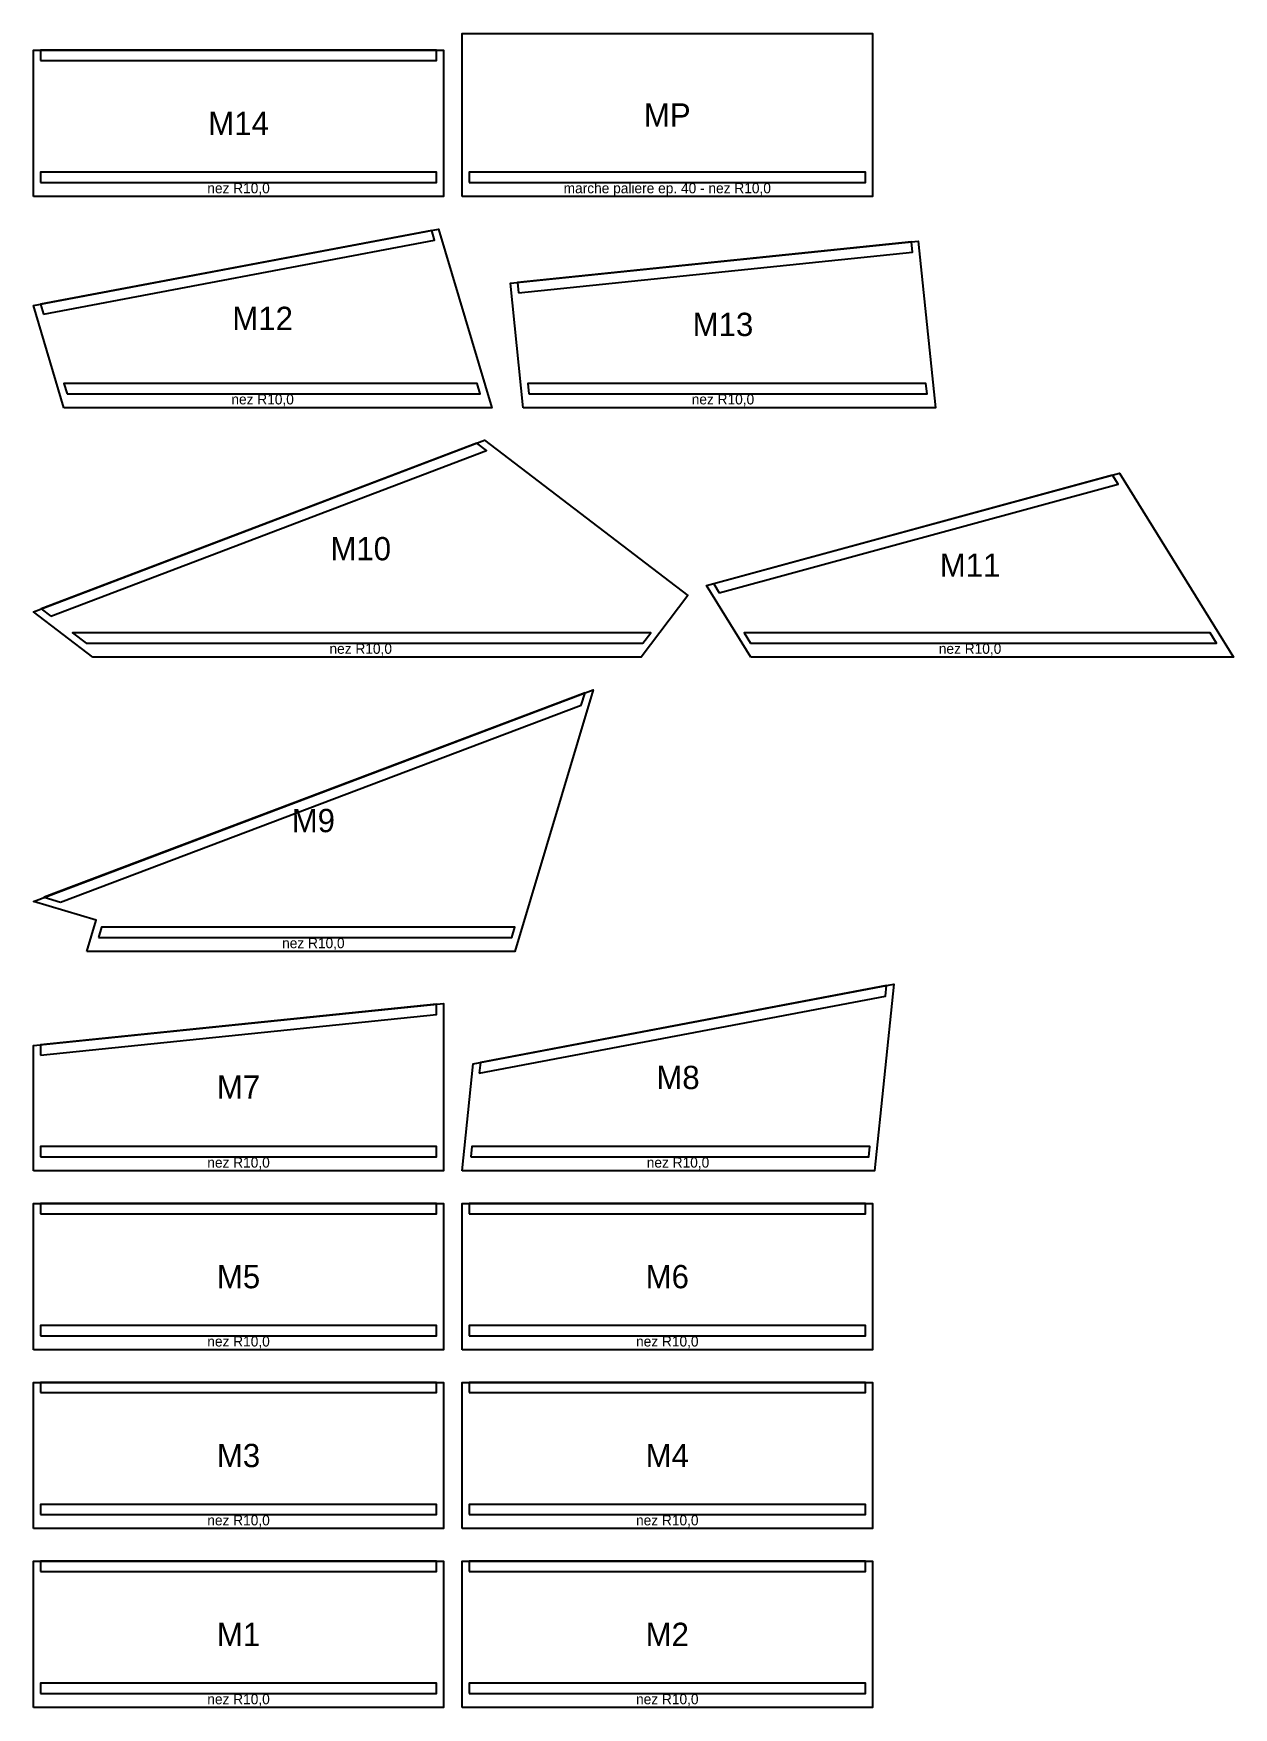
# Model space of a CAD drawing. Header units: millimetres. Extents: x 0 to 2575, y 0 to 3593.
import ezdxf
from ezdxf.enums import TextEntityAlignment as Align

# ---------------------------------------------------------------- set-up
doc = ezdxf.new("R2010")
doc.units = ezdxf.units.MM
for name, color, linetype in [('CM_DESSOUS', 4, 'CONTINUOUS'), ('CM_DESSUS', 5, 'CONTINUOUS'), ('DECOUPE', 7, 'CONTINUOUS'), ('TEXTE', 3, 'CONTINUOUS')]:
    doc.layers.add(name, color=color, linetype=linetype)

msp = doc.modelspace()

# ---------------------------------------------------------------- linework, layer by layer
at = {"layer": 'CM_DESSOUS'}
for points in [[(15, 3273.309), (865, 3273.309), (865, 3295.309), (15, 3295.309)], [(935, 3273.309), (1785, 3273.309), (1785, 3295.309), (935, 3295.309)], [(71.942, 2820.112), (958.768, 2820.112), (952.222, 2842.112), (65.396, 2842.112)], [(1062.876, 2820.112), (1917.381, 2820.112), (1915.113, 2842.112), (1060.608, 2842.112)], [(112.773, 2284.805), (1307.756, 2284.805), (1324.559, 2306.805), (83.969, 2306.805)], [(1538.54, 2284.805), (2538.755, 2284.805), (2525.11, 2306.805), (1524.895, 2306.805)], [(139.174, 1652.904), (1026.37, 1652.904), (1032.949, 1674.904), (145.753, 1674.904)], [(15, 1181.912), (865, 1181.912), (865, 1203.912), (15, 1203.912)], [(938.172, 1181.912), (1792.677, 1181.912), (1794.945, 1203.912), (940.44, 1203.912)], [(15, 797.941), (865, 797.941), (865, 819.941), (15, 819.941)], [(935, 797.941), (1785, 797.941), (1785, 819.941), (935, 819.941)], [(15, 413.971), (865, 413.971), (865, 435.971), (15, 435.971)], [(935, 413.971), (1785, 413.971), (1785, 435.971), (935, 435.971)], [(15, 30), (865, 30), (865, 52), (15, 52)], [(935, 30), (1785, 30), (1785, 52), (935, 52)]]:
    msp.add_lwpolyline(points, close=True, dxfattribs=at)
at = {"layer": 'CM_DESSUS'}
for points in [[(15, 3535.28), (865, 3535.28), (865, 3557.28), (15, 3557.28)], [(21.125, 2990.905), (860.819, 3149.316), (854.512, 3170.514), (14.818, 3012.104)], [(1040.521, 3036.959), (1886.039, 3124.127), (1883.783, 3146.011), (1038.264, 3058.843)], [(37.072, 2342.625), (971.978, 2698.124), (951.405, 2713.838), (16.498, 2358.339)], [(1471.643, 2392.665), (2327.286, 2625.76), (2315.188, 2645.266), (1459.544, 2412.171)], [(57.838, 1728.763), (1175.509, 2151.604), (1183.441, 2178.126), (23.113, 1739.147)], [(956.681, 1361.448), (1828.268, 1527.139), (1830.623, 1549.98), (959.036, 1384.29)], [(15, 1400.227), (865, 1487.856), (865, 1509.973), (15, 1422.343)], [(15, 1059.912), (865, 1059.912), (865, 1081.912), (15, 1081.912)], [(935, 1059.912), (1785, 1059.912), (1785, 1081.912), (935, 1081.912)], [(15, 675.941), (865, 675.941), (865, 697.941), (15, 697.941)], [(935, 675.941), (1785, 675.941), (1785, 697.941), (935, 697.941)], [(15, 291.971), (865, 291.971), (865, 313.971), (15, 313.971)], [(935, 291.971), (1785, 291.971), (1785, 313.971), (935, 313.971)]]:
    msp.add_lwpolyline(points, close=True, dxfattribs=at)
at = {"layer": 'DECOUPE'}
for points in [[(920, 3243.309), (920, 3593.309), (1800, 3593.309), (1800, 3243.309)], [(0, 3243.309), (0, 3505.28), (0, 3557.28), (880, 3557.28), (880, 3505.28), (880, 3243.309)], [(65.218, 2790.112), (0, 3009.308), (869.33, 3173.309), (983.343, 2790.112)], [(1050.889, 2790.112), (1023.343, 3057.305), (1898.704, 3147.549), (1935.553, 2790.112)], [(127.338, 2254.805), (0, 2352.066), (967.904, 2720.112), (1404.445, 2386.683), (1303.717, 2254.805)], [(1539.496, 2254.805), (1444.445, 2408.058), (2330.288, 2649.38), (2575.013, 2254.805)], [(114.546, 1622.904), (134.652, 1690.135), (0, 1730.403), (1201.095, 2184.805), (1033.055, 1622.904)], [(920, 1151.912), (943.655, 1381.366), (1846.004, 1552.904), (1804.664, 1151.912)], [(0, 1151.912), (0, 1420.797), (880, 1511.519), (880, 1151.912)], [(0, 767.941), (0, 1081.912), (880, 1081.912), (880, 767.941)], [(920, 767.941), (920, 1081.912), (1800, 1081.912), (1800, 767.941)], [(0, 383.971), (0, 697.941), (880, 697.941), (880, 383.971)], [(920, 383.971), (920, 697.941), (1800, 697.941), (1800, 383.971)], [(0, 0), (0, 313.971), (880, 313.971), (880, 0)], [(920, 0), (920, 313.971), (1800, 313.971), (1800, 0)]]:
    msp.add_lwpolyline(points, close=True, dxfattribs=at)

# ---------------------------------------------------------------- texts
at = {"layer": 'TEXTE'}
for s, height, p in [('M14', 50, (440, 3400.295)), ('MP', 50, (1360, 3418.309)), ('nez R10,0', 22, (440, 3261.309)), ('marche paliere ep. 40 - nez R10,0', 22, (1360, 3261.309)), ('M12', 50, (491.672, 2981.711)), ('M13', 50, (1479.448, 2968.83)), ('nez R10,0', 22, (491.672, 2808.112)), ('nez R10,0', 22, (1479.448, 2808.112)), ('M10', 50, (702.222, 2487.458)), ('M11', 50, (2009.729, 2452.092)), ('nez R10,0', 22, (702.222, 2272.805)), ('nez R10,0', 22, (2009.729, 2272.805)), ('M9', 50, (600.547, 1903.855)), ('nez R10,0', 22, (600.547, 1640.904)), ('M8', 50, (1383.002, 1352.408)), ('M7', 50, (440, 1331.715)), ('nez R10,0', 22, (440, 1169.912)), ('nez R10,0', 22, (1383.002, 1169.912)), ('M5', 50, (440, 924.927)), ('M6', 50, (1360, 924.927)), ('nez R10,0', 22, (440, 785.941)), ('nez R10,0', 22, (1360, 785.941)), ('M3', 50, (440, 540.956)), ('M4', 50, (1360, 540.956)), ('nez R10,0', 22, (440, 401.971)), ('nez R10,0', 22, (1360, 401.971)), ('M1', 50, (440, 156.985)), ('M2', 50, (1360, 156.985)), ('nez R10,0', 22, (440, 18)), ('nez R10,0', 22, (1360, 18))]:
    msp.add_text(s, height=height, dxfattribs=at).set_placement(p, align=Align.MIDDLE_CENTER)

doc.saveas('drawing.dxf')
